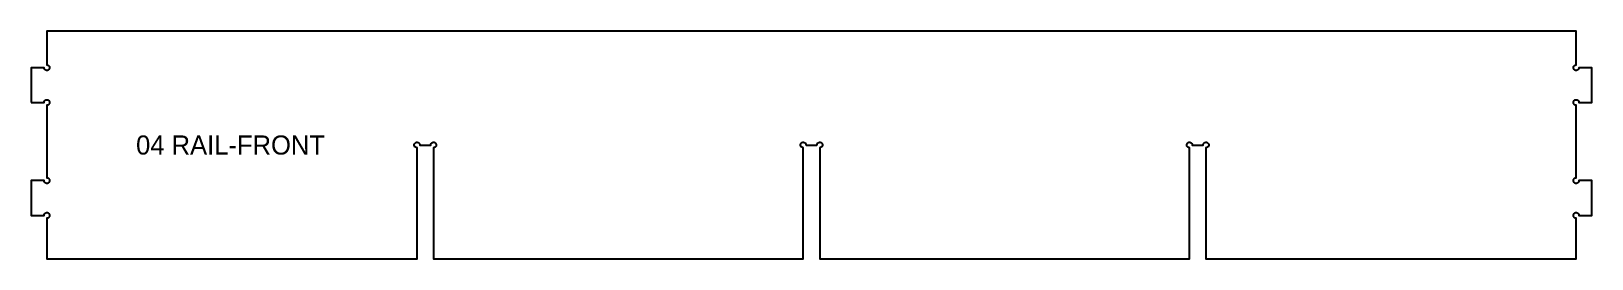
# Model space of a CAD drawing. Header units: millimetres. Extents: x 0 to 1796, y 0 to 262.
import ezdxf
from ezdxf.enums import TextEntityAlignment as Align

# ---------------------------------------------------------------- set-up
doc = ezdxf.new("R2010")
doc.units = ezdxf.units.MM
doc.layers.add('CUT', color=1, linetype='Continuous')
doc.layers.add('ENGRAVE-LABEL', color=3, linetype='Continuous')

msp = doc.modelspace()

# ---------------------------------------------------------------- linework, layer by layer
at = {"layer": 'CUT'}
msp.add_lwpolyline([(0, 180), (14.8, 180, -2.414214), (18, 176.8), (18, 93.2, -2.414214), (14.8, 90), (0, 90), (0, 50), (14.8, 50, -2.414214), (18, 46.8), (18, 0), (444, 0), (444, 127.8, -2.414214), (447.2, 131), (459.8, 131, -2.414214), (463, 127.8), (463, 0), (888.5, 0), (888.5, 127.8, -2.414214), (891.7, 131), (904.3, 131, -2.414214), (907.5, 127.8), (907.5, 0), (1333, 0), (1333, 127.8, -2.414214), (1336.2, 131), (1348.8, 131, -2.414214), (1352, 127.8), (1352, 0), (1778, 0), (1778, 46.8, -2.414214), (1781.2, 50), (1796, 50), (1796, 90), (1781.2, 90, -2.414214), (1778, 93.2), (1778, 176.8, -2.414214), (1781.2, 180), (1796, 180), (1796, 220), (1781.2, 220, -2.414214), (1778, 223.2), (1778, 262), (18, 262), (18, 223.2, -2.414214), (14.8, 220), (0, 220)], format="xyb", close=True, dxfattribs=at)

# ---------------------------------------------------------------- texts
at = {"layer": 'ENGRAVE-LABEL'}
msp.add_text('04 RAIL-FRONT', height=22, dxfattribs=at).set_placement((229.4, 131), align=Align.MIDDLE_CENTER)

doc.saveas('drawing.dxf')
